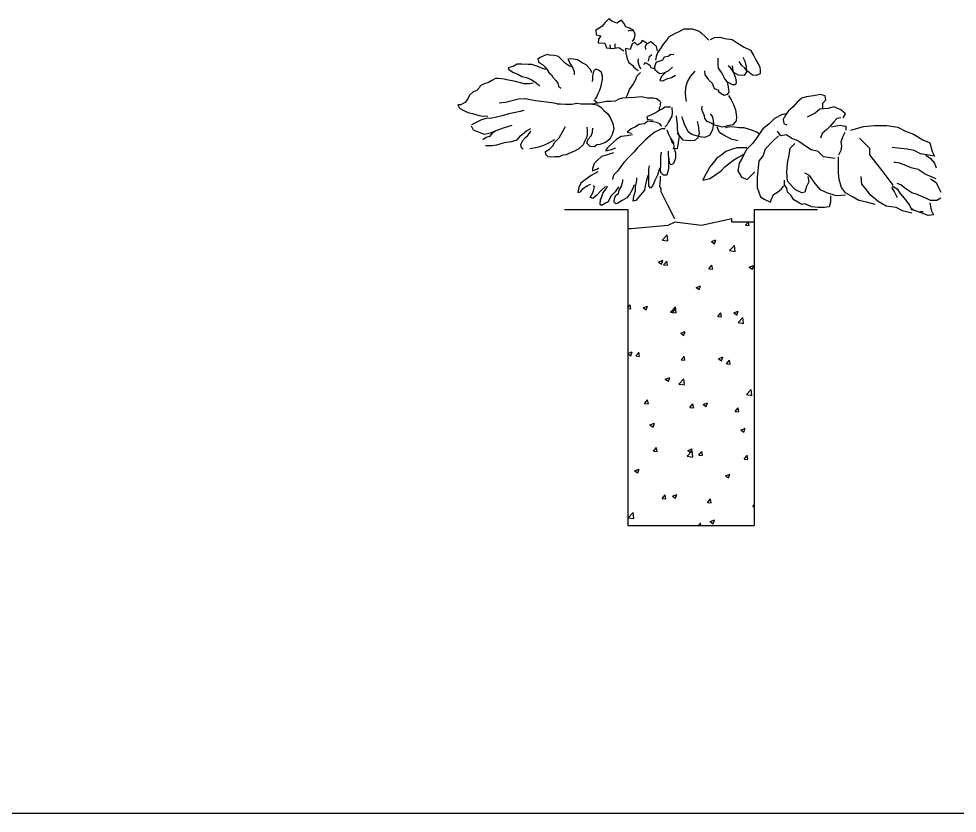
# Model space of a CAD drawing. Header units: millimetres. Extents: x 22565 to 38821, y 15578 to 26720.
# Drawn here: x 29332 to 30371, y 21360 to 22240 of the extents above; entities that cross this region are included whole.
import ezdxf

# ---------------------------------------------------------------- set-up
doc = ezdxf.new("R2010")
doc.units = ezdxf.units.MM
doc.layers.add('www.cad-blocks.net', color=7, linetype='Continuous')

# ---------------------------------------------------------------- blocks, each defined once
blk = doc.blocks.new('A$C05A51FDB')
for p, q in [((167.2, 561.4), (163.1, 557.2)), ((170.4, 558.8), (167.2, 561.4)), ((156.3, 550.9), (152.7, 548.9)), ((159.4, 553), (156.3, 550.9)), ((163.1, 557.2), (159.4, 553)), ((176.1, 556.7), (170.4, 558.8)), ((181.3, 559.8), (176.1, 556.7)), ((183.9, 556.7), (181.3, 559.8)), ((186, 552.5), (183.9, 556.7)), ((190.2, 550.9), (186, 552.5)), ((194.3, 548.3), (190.2, 550.9)), ((152.7, 548.9), (153.2, 543.6)), ((153.2, 543.6), (158.4, 542.6)), ((158.4, 542.6), (155.8, 539)), ((189.6, 548.3), (188.1, 547.8)), ((192.8, 547.8), (189.6, 548.3)), ((196.4, 544.2), (194.3, 548.3)), ((195.4, 539.5), (196.4, 544.2)), ((233.3, 541.2), (231.8, 538.3)), ((240.5, 545.1), (233.3, 541.2)), ((245.4, 547.5), (240.5, 545.1)), ((250.2, 549.9), (245.4, 547.5)), ((255.6, 549.9), (250.2, 549.9)), ((259.9, 549.9), (255.6, 549.9)), ((265.8, 548), (259.9, 549.9)), ((270.1, 545.1), (265.8, 548)), ((274, 541.7), (270.1, 545.1)), ((277.9, 537.8), (274, 541.7)), ((279.8, 538.3), (284.2, 540.7)), ((284.2, 540.7), (290, 541.2)), ((290, 541.2), (295.8, 539.7)), ((155.8, 539), (155.3, 534.8)), ((155.3, 534.8), (162.6, 534.3)), ((162.6, 534.3), (164.6, 529.1)), ((168.3, 532.7), (168.8, 529.1)), ((174, 531.7), (174, 533.7)), ((174, 529.1), (174, 531.7)), ((192.8, 533.7), (190.7, 527.5)), ((195.9, 535.3), (192.8, 533.7)), ((193.3, 536.4), (195.4, 539.5)), ((199, 532.2), (195.9, 535.3)), ((202.2, 534.3), (199, 532.2)), ((204.2, 537.4), (202.2, 534.3)), ((208.9, 534.3), (204.2, 537.4)), ((208.9, 533.2), (207.4, 530.6)), ((207.4, 530.6), (207.9, 527.5)), ((213.6, 535.8), (208.9, 533.2)), ((216.7, 533.7), (213.6, 535.8)), ((219.9, 530.6), (216.7, 533.7)), ((220.9, 525.9), (219.9, 530.6)), ((227.4, 533.4), (225, 529.5)), ((231.8, 538.3), (227.4, 533.4)), ((295.8, 539.7), (303.6, 538.3)), ((303.6, 538.3), (308, 535.4)), ((308, 535.4), (312.3, 532.9)), ((312.3, 532.9), (317.2, 530)), ((95.9, 520.7), (91.2, 518.6)), ((99.5, 521.8), (95.9, 520.7)), ((101.6, 521.2), (99.5, 521.8)), ((106.8, 520.7), (101.6, 521.2)), ((111.5, 519.7), (106.8, 520.7)), ((164.6, 529.1), (170.9, 528.5)), ((170.9, 528.5), (178.2, 529.6)), ((178.2, 529.6), (183.9, 525.9)), ((185.5, 528.5), (186, 523.3)), ((190.7, 527.5), (185.5, 528.5)), ((186, 523.3), (187, 518.6)), ((212.1, 519.7), (214.7, 521.8)), ((219.7, 519.8), (219.2, 517.4)), ((221.1, 523.7), (219.7, 519.8)), ((223.1, 527.1), (221.1, 523.7)), ((225, 529.5), (223.1, 527.1)), ((232.8, 519.8), (228.4, 518.9)), ((235.7, 521.8), (232.8, 519.8)), ((239.1, 521.3), (235.7, 521.8)), ((317.2, 530), (324, 526.6)), ((324, 526.6), (327.9, 520.3)), ((327.9, 520.3), (329.8, 515.9)), ((65.6, 511.3), (61, 508.7)), ((70.9, 511.3), (65.6, 511.3)), ((77.6, 510.8), (70.9, 511.3)), ((81.8, 510.8), (77.6, 510.8)), ((88.6, 508.7), (81.8, 510.8)), ((91.2, 518.6), (88.6, 516.5)), ((88.6, 516.5), (89.6, 512.9)), ((89.6, 512.9), (93.8, 510.8)), ((93.8, 510.8), (96.4, 508.2)), ((115.1, 516), (111.5, 519.7)), ((119.3, 511.8), (115.1, 516)), ((124.5, 508.2), (119.3, 511.8)), ((125, 517.1), (121.9, 516.5)), ((121.9, 516.5), (125, 510.3)), ((132.3, 516), (125, 517.1)), ((125, 510.3), (127.1, 506.6)), ((137, 512.9), (132.3, 516)), ((142.2, 510.3), (137, 512.9)), ((146.4, 505.6), (142.2, 510.3)), ((187, 518.6), (189.1, 513.4)), ((189.1, 513.4), (193.8, 509.8)), ((193.8, 509.8), (194.9, 507.7)), ((199.5, 513.9), (200.1, 517.1)), ((200.6, 509.8), (199.5, 513.9)), ((202.7, 505.6), (200.6, 509.8)), ((206.8, 512.4), (205.8, 510.3)), ((208.4, 512.4), (206.8, 512.4)), ((210.5, 511.3), (208.4, 512.4)), ((213.1, 509.2), (210.5, 511.3)), ((211, 514.5), (212.1, 519.7)), ((219.2, 512.5), (217.7, 508.2)), ((219.2, 517.4), (218.7, 515.5)), ((220.2, 513.5), (219.2, 512.5)), ((223.6, 514.5), (220.2, 513.5)), ((226.5, 515.5), (223.6, 514.5)), ((228.4, 518.9), (226.5, 515.5)), ((288.1, 511.1), (288.1, 517.9)), ((288.6, 506.7), (288.1, 511.1)), ((314.3, 509.6), (311.4, 514)), ((317.7, 506.7), (314.3, 509.6)), ((315.7, 518.9), (317.7, 514.5)), ((317.7, 514.5), (319.1, 508.2)), ((329.8, 515.9), (332.7, 511.6)), ((332.7, 511.6), (334.2, 508.2)), ((61, 508.7), (55.7, 507.2)), ((55.7, 507.2), (56.3, 505.1)), ((56.3, 505.1), (61.5, 501.9)), ((61.5, 501.9), (66.2, 499.9)), ((66.2, 499.9), (70.9, 497.3)), ((92.7, 506.6), (88.6, 508.7)), ((97.4, 505.1), (92.7, 506.6)), ((96.4, 508.2), (98.5, 505.6)), ((98.5, 505.6), (100.6, 501.9)), ((100.6, 501.9), (103.7, 499.3)), ((103.7, 499.3), (105.2, 496.7)), ((127.1, 506.6), (128.7, 503)), ((128.7, 503), (128.7, 499.3)), ((148.5, 501.4), (146.4, 505.6)), ((150.6, 504), (149, 498.3)), ((153.2, 505.6), (150.6, 504)), ((156.3, 504), (153.2, 505.6)), ((158.9, 501.9), (156.3, 504)), ((160, 497.8), (158.9, 501.9)), ((194.9, 507.7), (199.5, 504)), ((198, 497.8), (202.2, 501.9)), ((214.1, 507.2), (213.1, 509.2)), ((217.8, 506.1), (214.1, 507.2)), ((217.7, 508.2), (218.2, 505.3)), ((218.2, 505.3), (223.1, 500.9)), ((223.1, 500.9), (228.4, 501.4)), ((229.4, 501.4), (225, 497)), ((228.4, 501.4), (233.7, 504.3)), ((233.7, 504.3), (237.6, 507.7)), ((236.7, 496.5), (241, 499)), ((262.4, 503.3), (257.5, 498)), ((274, 499.4), (273.5, 503.8)), ((277.4, 494.6), (274, 499.4)), ((292.4, 501.4), (288.6, 506.7)), ((293.4, 499.4), (292.4, 501.4)), ((295.4, 495.6), (293.4, 499.4)), ((302.1, 506.7), (299.2, 509.2)), ((305.5, 501.9), (302.1, 506.7)), ((303.6, 509.2), (304.6, 503.8)), ((304.6, 503.8), (307.5, 496)), ((310.9, 499), (305.5, 501.9)), ((317.2, 498.5), (310.9, 499)), ((319.6, 502.8), (317.2, 498.5)), ((320.1, 503.8), (317.7, 506.7)), ((319.1, 508.2), (319.6, 502.8)), ((322.5, 501.9), (320.1, 503.8)), ((326.4, 499), (322.5, 501.9)), ((330.3, 498.5), (326.4, 499)), ((334.6, 500.4), (330.3, 498.5)), ((334.2, 508.2), (334.6, 503.8)), ((334.6, 503.8), (334.6, 500.4)), ((29.2, 489.4), (24.5, 487.3)), ((33.9, 491), (29.2, 489.4)), ((37.5, 493.1), (33.9, 491)), ((41.7, 495.2), (37.5, 493.1)), ((44.3, 495.2), (41.7, 495.2)), ((51.1, 494.6), (44.3, 495.2)), ((54.2, 493.6), (51.1, 494.6)), ((63.6, 492), (54.2, 493.6)), ((69.3, 490.5), (63.6, 492)), ((73.5, 489.4), (69.3, 490.5)), ((70.9, 497.3), (76.1, 496.2)), ((79.2, 489.4), (73.5, 489.4)), ((76.1, 496.2), (81.8, 493.6)), ((83.4, 490), (79.2, 489.4)), ((81.8, 493.6), (86.5, 490.5)), ((86.5, 490.5), (89.1, 488.4)), ((105.2, 496.7), (108.4, 493.1)), ((108.4, 493.1), (110.5, 490)), ((110.5, 490), (111.5, 486.8)), ((149, 494.6), (148.5, 492)), ((149, 498.3), (149, 494.6)), ((158.4, 485.8), (158.9, 488.9)), ((158.9, 488.9), (160, 494.1)), ((160, 494.1), (160, 497.8)), ((193.8, 488.4), (196.9, 494.1)), ((196.9, 494.1), (198, 497.8)), ((225, 497), (223.6, 493.1)), ((223.6, 493.1), (227, 492.6)), ((227, 492.6), (232.3, 495.1)), ((232.3, 495.1), (236.7, 496.5)), ((253.1, 488.8), (252.2, 484.9)), ((254.6, 493.1), (253.1, 488.8)), ((257.5, 498), (254.6, 493.1)), ((278.4, 493.1), (277.4, 494.6)), ((281.8, 489.7), (278.4, 493.1)), ((284.2, 483.9), (281.8, 489.7)), ((298.3, 491.7), (295.4, 495.6)), ((304.1, 488.3), (298.3, 491.7)), ((298.3, 491.2), (299.2, 485.9)), ((307.5, 496), (308, 491.2)), ((308, 491.2), (307.5, 488.3)), ((16.7, 480.6), (13, 476.9)), ((20.8, 482.1), (16.7, 480.6)), ((24, 485.3), (20.8, 482.1)), ((24.5, 487.3), (24, 485.3)), ((89.1, 488.4), (90.7, 486.8)), ((111.5, 486.8), (114.1, 484.7)), ((153.7, 474.8), (155.3, 478.5)), ((155.3, 478.5), (156.8, 481.6)), ((156.8, 481.6), (158.4, 485.8)), ((188.1, 478), (190.2, 483.2)), ((190.2, 483.2), (193.8, 488.4)), ((252.2, 484.9), (251.7, 479.5)), ((251.7, 479.5), (252.2, 474.2)), ((289.5, 482), (284.2, 483.9)), ((288.6, 480.5), (289.5, 482)), ((290.5, 479.1), (288.6, 480.5)), ((294.9, 476.6), (290.5, 479.1)), ((300.2, 480), (298.3, 477.6)), ((299.2, 485.9), (300.2, 480)), ((307.5, 488.3), (304.1, 488.3)), ((8.3, 469.1), (3.1, 466)), ((11.5, 473.3), (8.3, 469.1)), ((13, 476.9), (11.5, 473.3)), ((52.6, 468.6), (45.8, 468.1)), ((67.2, 472.2), (52.6, 468.6)), ((74.5, 472.7), (67.2, 472.2)), ((86, 470.7), (74.5, 472.7)), ((91.7, 469.6), (86, 470.7)), ((98, 469.1), (91.7, 469.6)), ((106.3, 468.1), (98, 469.1)), ((111, 467), (106.3, 468.1)), ((153.7, 468.1), (148.5, 467)), ((154.7, 468.1), (150.6, 471.2)), ((152.1, 472.2), (153.7, 474.8)), ((161, 469.1), (154.7, 468.1)), ((164.6, 469.6), (161, 469.1)), ((169.3, 469.6), (164.6, 469.6)), ((174, 470.1), (168.8, 469.6)), ((178.2, 472.2), (174, 470.1)), ((182.4, 473.3), (178.2, 472.2)), ((188.1, 473.8), (182.4, 473.3)), ((186.5, 474.3), (188.1, 478)), ((195.9, 474.3), (188.1, 473.8)), ((203.7, 474.8), (195.9, 474.3)), ((210, 473.3), (203.7, 474.8)), ((216.2, 473.3), (210, 473.3)), ((219.9, 472.7), (216.2, 473.3)), ((224, 469.6), (219.9, 472.7)), ((224.5, 469.4), (224, 466)), ((252.2, 474.2), (252.7, 469.8)), ((298.3, 477.6), (294.9, 476.6)), ((299.7, 476.6), (302.6, 471.8)), ((302.6, 471.8), (305.1, 466.4)), ((375.6, 469), (371.3, 463.8)), ((380.8, 473.3), (375.6, 469)), ((386, 475.1), (380.8, 473.3)), ((393.8, 475.9), (386, 475.1)), ((401.6, 477.7), (393.8, 475.9)), ((406.7, 475.9), (401.6, 477.7)), ((404.1, 468.1), (407.6, 471.6)), ((404.1, 462.1), (404.1, 468.1)), ((407.6, 471.6), (406.7, 475.9)), ((0, 466), (1.6, 462.3)), ((3.1, 466), (0, 466)), ((1.6, 462.3), (5.7, 460.2)), ((5.7, 460.2), (10.9, 457.6)), ((10.9, 457.6), (16.2, 456.6)), ((68.8, 458.7), (62, 457.1)), ((72.9, 459.7), (68.8, 458.7)), ((113.6, 467), (109.9, 467)), ((119.3, 466.5), (113.6, 467)), ((126.1, 466.5), (119.3, 466.5)), ((131.8, 467.5), (126.1, 466.5)), ((136.5, 467), (131.8, 467.5)), ((142.8, 467), (136.5, 467)), ((148.5, 467), (142.8, 467)), ((149, 467), (154.2, 466)), ((154.2, 466), (158.4, 463.4)), ((158.4, 463.4), (161.5, 459.7)), ((161.5, 459.7), (166.2, 456.1)), ((219.4, 457.6), (214.5, 455.2)), ((223, 460), (219.4, 457.6)), ((224.2, 465.4), (223, 462.4)), ((223, 462.4), (223, 460.6)), ((226.6, 461.8), (223, 460)), ((229.6, 463.6), (226.6, 461.8)), ((233.2, 463.6), (229.6, 463.6)), ((235.6, 463.6), (233.2, 463.6)), ((236.8, 463), (237.4, 457.6)), ((237.4, 457.6), (236.8, 453.4)), ((270.1, 461.1), (270.6, 464.5)), ((271.6, 457.2), (270.1, 461.1)), ((305.1, 466.4), (307.5, 460.6)), ((307.5, 460.6), (308.4, 452.8)), ((366.1, 459.5), (362.6, 454.3)), ((371.3, 463.8), (366.1, 459.5)), ((400.7, 461.2), (395.5, 456.9)), ((410.2, 462.1), (400.7, 461.2)), ((416.3, 463.8), (410.2, 462.1)), ((424, 460.4), (416.3, 463.8)), ((429.2, 456), (424, 460.4)), ((16.2, 456.6), (21.9, 454.5)), ((22.4, 447.7), (19.3, 446.2)), ((21.9, 454.5), (27.6, 453.5)), ((26.1, 449.3), (22.4, 447.7)), ((32.3, 451.4), (26.1, 449.3)), ((27.6, 453.5), (33.3, 454)), ((36.5, 450.9), (32.3, 451.4)), ((42.7, 452.4), (36.5, 450.9)), ((49, 454), (42.7, 452.4)), ((56.3, 456.1), (49, 454)), ((62, 457.1), (56.3, 456.1)), ((166.2, 456.1), (168.8, 451.9)), ((168.8, 451.9), (171.4, 445.6)), ((210.3, 448), (206.7, 444.9)), ((214.5, 455.2), (209.1, 452.8)), ((209.1, 452.8), (209.7, 450.4)), ((209.7, 450.4), (216.4, 449.2)), ((215.7, 447.3), (210.3, 448)), ((220, 446.7), (215.7, 447.3)), ((233.2, 447.3), (231.4, 443.7)), ((236.8, 453.4), (233.2, 447.3)), ((241.6, 454), (242.2, 449.8)), ((242.2, 449.8), (242.8, 444.3)), ((248.8, 450.9), (248.3, 453.3)), ((250.2, 447), (248.8, 450.9)), ((251.2, 443.6), (250.2, 447)), ((264.8, 447.5), (266.2, 443.1)), ((273, 453.8), (271.6, 457.2)), ((273.5, 450.9), (273, 453.8)), ((275.9, 447.5), (273.5, 450.9)), ((281.3, 445.6), (275.9, 447.5)), ((279.3, 456.2), (281.8, 452.8)), ((281.8, 452.8), (283.2, 445.6)), ((308, 448.5), (304.6, 444.1)), ((308.4, 452.8), (308, 448.5)), ((350.5, 450.8), (344.5, 444.8)), ((358.3, 455.2), (350.5, 450.8)), ((362.6, 456), (358.3, 455.2)), ((362.6, 454.3), (360.1, 450)), ((360.1, 450), (360.9, 445.6)), ((395.5, 456.9), (386.9, 452.6)), ((416.3, 447.4), (411.9, 442.2)), ((419.7, 450.8), (416.3, 447.4)), ((424, 451.7), (419.7, 450.8)), ((426.6, 451.7), (429.2, 456)), ((14.6, 443), (16.7, 438.3)), ((19.3, 446.2), (15.1, 444.1)), ((16.7, 438.3), (22.4, 436.3)), ((35.9, 435.2), (42.2, 437.8)), ((41.7, 436.8), (38, 434.7)), ((42.2, 437.8), (51.6, 440.9)), ((51.6, 440.9), (59.9, 443.6)), ((69.8, 432.1), (76.1, 437.3)), ((76.1, 437.3), (80.8, 439.9)), ((77.6, 432.1), (80.8, 436.8)), ((115.7, 436.3), (119.3, 442)), ((142.8, 441.5), (143.3, 437.8)), ((143.3, 437.8), (143.3, 433.1)), ((149, 435.7), (149.5, 440.4)), ((172.5, 439.4), (170.9, 433.1)), ((171.4, 445.6), (172.5, 439.4)), ((191.7, 439.5), (187.5, 435.9)), ((196.5, 441.9), (191.7, 439.5)), ((200.7, 444.3), (196.5, 441.9)), ((206.7, 444.9), (200.7, 444.3)), ((225.4, 439.5), (218.2, 435.9)), ((223.6, 444.9), (220, 446.7)), ((226, 442.5), (223.6, 444.9)), ((229.6, 439.5), (225.4, 439.5)), ((231.4, 443.7), (229, 441.3)), ((231.4, 438.3), (233.2, 433.5)), ((242.8, 444.3), (242.8, 438.3)), ((242.8, 438.3), (245.2, 431.1)), ((253.1, 440.2), (251.2, 443.6)), ((255.1, 436.3), (253.1, 440.2)), ((266.2, 443.1), (267.2, 434.4)), ((281.8, 438.8), (278.9, 432.5)), ((283.7, 443.6), (281.3, 445.6)), ((283.2, 445.6), (281.8, 438.8)), ((286.1, 443.1), (283.7, 443.6)), ((292.9, 441.2), (286.1, 443.1)), ((288.1, 438.8), (287.1, 441.7)), ((288.6, 437.8), (288.1, 438.8)), ((290, 434.9), (288.6, 437.8)), ((298.7, 442.7), (292.9, 441.2)), ((301.2, 441.7), (296.3, 440.7)), ((304.6, 444.1), (298.7, 442.7)), ((306.5, 441.2), (301.2, 441.7)), ((311.4, 440.7), (306.5, 441.2)), ((317.2, 440.7), (311.4, 440.7)), ((323, 438.8), (317.2, 440.7)), ((326.4, 437.8), (323, 438.8)), ((331.2, 435.9), (326.4, 437.8)), ((337.6, 439.6), (330.7, 429.2)), ((344.5, 444.8), (337.6, 439.6)), ((357.5, 431.8), (354, 437)), ((360.9, 445.6), (364.4, 443.9)), ((408.5, 438.7), (403.3, 434.4)), ((411.9, 442.2), (408.5, 438.7)), ((417.1, 442.2), (413.7, 441.3)), ((423.2, 443.1), (417.1, 442.2)), ((428.4, 442.2), (423.2, 443.1)), ((430.1, 442.2), (428.4, 442.2)), ((430.1, 437.9), (430.1, 442.2)), ((435.3, 437.9), (449.1, 442.2)), ((449.1, 442.2), (461.2, 443.1)), ((461.2, 443.1), (475.1, 443.1)), ((475.1, 443.1), (487.2, 441.3)), ((487.2, 441.3), (495.8, 437)), ((495.8, 437), (504.5, 433.5)), ((22.4, 436.3), (29.2, 433.6)), ((31.3, 430), (27.6, 427.4)), ((29.2, 433.6), (35.9, 435.2)), ((34.9, 431), (31.3, 430)), ((38, 434.7), (34.9, 431)), ((59.4, 425.3), (65.6, 427.4)), ((65.6, 427.4), (69.8, 432.1)), ((69.8, 421.7), (71.4, 426.4)), ((71.4, 426.4), (75, 430)), ((75, 430), (77.6, 432.1)), ((106.8, 427.4), (103.7, 425.3)), ((107.3, 424.8), (112, 429.5)), ((112, 429.5), (115.7, 436.3)), ((140.7, 426.4), (138.6, 421.7)), ((142.8, 430.5), (140.7, 426.4)), ((143.3, 433.1), (142.8, 430.5)), ((142.8, 423.7), (144.3, 427.9)), ((144.3, 427.9), (147.4, 431.6)), ((147.4, 431.6), (149, 435.7)), ((168.3, 427.9), (163.6, 424.3)), ((170.9, 433.1), (168.3, 427.9)), ((176, 428.1), (171.8, 424.5)), ((180.8, 431.1), (176, 428.1)), ((187.5, 431.7), (180.8, 431.1)), ((187.5, 435.9), (192.3, 434.7)), ((193.5, 432.9), (187.5, 431.7)), ((207.9, 427.5), (203.1, 422.7)), ((213.3, 432.3), (207.9, 427.5)), ((218.2, 435.9), (213.3, 432.3)), ((233.2, 433.5), (235.6, 429.3)), ((235.6, 429.3), (238.6, 423.9)), ((238.1, 422.8), (236.2, 427.6)), ((244.4, 433.4), (243, 434.4)), ((245.2, 431.1), (243.4, 422.1)), ((246.4, 430.5), (244.4, 433.4)), ((249.3, 427.1), (246.4, 430.5)), ((256.5, 426.2), (249.3, 427.1)), ((259, 433.4), (255.1, 436.3)), ((262.4, 426.6), (256.5, 426.2)), ((262.9, 432), (259, 433.4)), ((265.8, 429.6), (262.4, 426.6)), ((268.2, 430.5), (262.9, 432)), ((267.2, 434.4), (265.8, 429.6)), ((273.5, 430), (268.2, 430.5)), ((278.9, 432.5), (273.5, 430)), ((294.4, 432.5), (290, 434.9)), ((299.2, 430), (294.4, 432.5)), ((303.6, 427.6), (299.2, 430)), ((310.4, 426.2), (303.6, 427.6)), ((330.7, 429.2), (326.3, 423.2)), ((333.2, 433.9), (331.2, 435.9)), ((354.9, 431.8), (348.8, 425.7)), ((363.5, 432.7), (357.5, 431.8)), ((370.4, 428.3), (363.5, 432.7)), ((375.6, 426.6), (370.4, 428.3)), ((380.8, 423.2), (375.6, 426.6)), ((403.3, 434.4), (401.6, 429.2)), ((425.8, 430.1), (424, 424.9)), ((428.4, 435.3), (425.8, 430.1)), ((444.6, 429.2), (455.7, 418.1)), ((504.5, 433.5), (514.8, 427.5)), ((514.8, 427.5), (522.6, 424)), ((30.7, 421.1), (38, 421.1)), ((38, 421.1), (43.2, 421.7)), ((43.2, 421.7), (51.6, 424.3)), ((51.6, 424.3), (59.4, 425.3)), ((70.3, 418.5), (69.8, 421.7)), ((72.4, 417), (70.3, 418.5)), ((83.9, 418), (79.7, 417.5)), ((89.1, 419.1), (83.9, 418)), ((94.8, 421.1), (89.1, 419.1)), ((99.5, 423.2), (94.8, 421.1)), ((96.9, 414.4), (101.6, 417)), ((103.7, 425.3), (99.5, 423.2)), ((101.6, 417), (105.2, 420.6)), ((105.2, 420.6), (107.3, 424.8)), ((133.9, 417.5), (128.2, 414.4)), ((138.6, 421.7), (133.9, 417.5)), ((146.4, 420.1), (142.8, 423.7)), ((151.1, 419.6), (146.4, 420.1)), ((153.7, 421.7), (151.1, 419.6)), ((157.3, 422.2), (153.7, 421.7)), ((163.6, 424.3), (157.3, 422.2)), ((165.8, 418.4), (163.4, 415.4)), ((168.8, 421.5), (165.8, 418.4)), ((165.8, 415.4), (170, 416.6)), ((171.8, 424.5), (168.8, 421.5)), ((170, 416.6), (174.8, 418.4)), ((198.9, 418.4), (194.7, 413.6)), ((203.1, 422.7), (198.9, 418.4)), ((242.8, 417.2), (238, 417.8)), ((238.6, 423.9), (239.2, 419)), ((239.2, 419), (241, 413)), ((243.4, 422.1), (242.8, 417.2)), ((304.1, 416.9), (296.8, 414.5)), ((308.9, 418.4), (304.1, 416.9)), ((314.8, 418.4), (308.9, 418.4)), ((320.1, 418.4), (314.8, 418.4)), ((319.4, 416.2), (315.1, 407.6)), ((326.3, 423.2), (319.4, 416.2)), ((340.2, 417.1), (337.6, 409.3)), ((348.8, 425.7), (340.2, 417.1)), ((367, 410.2), (367.8, 418)), ((367.8, 418), (373, 423.2)), ((386, 419.7), (380.8, 423.2)), ((391.2, 416.2), (386, 419.7)), ((399, 414.5), (391.2, 416.2)), ((424, 424.9), (424.9, 420.6)), ((424.9, 420.6), (424, 415.4)), ((455.7, 418.1), (455.7, 410.6)), ((487.2, 418), (481.1, 418.8)), ((497.5, 417.1), (487.2, 418)), ((505.3, 415.4), (497.5, 417.1)), ((522.6, 424), (525.2, 414.5)), ((97.4, 411.2), (96.9, 414.4)), ((100, 408.6), (97.4, 411.2)), ((103.2, 408.1), (100, 408.6)), ((107.3, 408.6), (103.2, 408.1)), ((112, 408.6), (107.3, 408.6)), ((116.2, 410.2), (112, 408.6)), ((119.8, 410.7), (116.2, 410.2)), ((123, 412.3), (119.8, 410.7)), ((125.6, 413.3), (123, 412.3)), ((128.2, 414.4), (125.6, 413.3)), ((159.2, 408.8), (154.4, 404.6)), ((165.2, 410.6), (159.2, 408.8)), ((163.4, 415.4), (165.8, 415.4)), ((172.4, 413), (165.2, 410.6)), ((189.3, 408.2), (183.9, 402.2)), ((194.7, 413.6), (189.3, 408.2)), ((224.8, 408.8), (225.4, 413.6)), ((224.8, 407.6), (224.8, 408.8)), ((224.8, 398), (224.8, 407.6)), ((233.2, 410), (233.2, 414.8)), ((233.8, 406.4), (233.2, 410)), ((233.2, 408.8), (233.2, 400.4)), ((234.4, 401.6), (233.8, 406.4)), ((241, 407), (238.6, 401)), ((241, 413), (241, 407)), ((286.6, 407.2), (283.2, 402.4)), ((292.4, 410.6), (286.6, 407.2)), ((296.8, 414.5), (292.4, 410.6)), ((305.5, 405.3), (309.9, 407.7)), ((309.9, 407.7), (312.8, 409.2)), ((315.1, 407.6), (311.6, 401.5)), ((312.8, 409.2), (316.2, 411.6)), ((337.6, 409.3), (333.2, 404.1)), ((365.2, 401.5), (367, 410.2)), ((405, 408.4), (399, 414.5)), ((418, 406.7), (405, 408.4)), ((424, 415.4), (421.4, 410.2)), ((421.4, 401.5), (421.4, 408.4)), ((455.7, 410.6), (470.6, 392)), ((512.2, 411.9), (505.3, 415.4)), ((527.8, 409.3), (512.2, 411.9)), ((518.3, 410.2), (523.5, 406.7)), ((523.5, 406.7), (527.8, 401.5)), ((525.2, 414.5), (527.8, 409.3)), ((150.8, 401), (149, 395.6)), ((149, 395.6), (149, 393.1)), ((154.4, 404.6), (150.8, 401)), ((153.8, 395), (156.2, 396.2)), ((179.6, 396.8), (176.6, 392.5)), ((183.9, 402.2), (179.6, 396.8)), ((211.5, 394.4), (212.1, 398.6)), ((223.6, 396.2), (221.2, 388.3)), ((224.2, 394.4), (224.8, 398)), ((233.2, 400.4), (233.2, 395)), ((236.2, 399.8), (234.4, 401.6)), ((238.6, 401), (236.2, 399.8)), ((278.9, 397.5), (275.9, 391.7)), ((283.2, 402.4), (278.9, 397.5)), ((291.5, 393.1), (295.8, 397.5)), ((295.8, 397.5), (300.7, 401.4)), ((300.7, 401.4), (305.5, 405.3)), ((311.6, 401.5), (309.9, 392.9)), ((332.4, 396.3), (331.5, 385.9)), ((333.2, 404.1), (332.4, 396.3)), ((364.4, 391.1), (365.2, 401.5)), ((421.4, 390.3), (421.4, 401.5)), ((484.6, 402.4), (482.8, 402.4)), ((488.9, 401.5), (484.6, 402.4)), ((494.1, 399.8), (488.9, 401.5)), ((501.9, 396.3), (494.1, 399.8)), ((509.6, 394.6), (501.9, 396.3)), ((527.8, 401.5), (529.5, 396.3)), ((147.7, 387.7), (141.1, 382.9)), ((155, 391.9), (147.7, 387.7)), ((149, 393.1), (153.8, 395)), ((172.4, 388.3), (171.2, 383.5)), ((176.6, 392.5), (172.4, 388.3)), ((198.3, 382.3), (198.3, 385.3)), ((210.3, 387.7), (208.5, 381.1)), ((211.5, 388.9), (211.5, 394.4)), ((211.5, 383.5), (211.5, 388.9)), ((221.2, 388.3), (218.2, 382.3)), ((224.8, 391.3), (224.2, 394.4)), ((224.5, 383.1), (224.5, 386.9)), ((227.8, 388.3), (224.8, 391.3)), ((229.6, 388.3), (227.8, 388.3)), ((231.4, 388.3), (229.6, 388.3)), ((233.2, 395), (231.4, 388.3)), ((273, 386.8), (271.1, 382.5)), ((275.9, 391.7), (273, 386.8)), ((278.9, 384.4), (281.8, 386.4)), ((281.8, 386.4), (286.6, 389.8)), ((286.6, 389.8), (291.5, 393.1)), ((309.9, 392.9), (314.2, 385.9)), ((314.2, 385.9), (320.3, 383.4)), ((320.3, 383.4), (324.6, 387.7)), ((324.6, 387.7), (328.9, 392)), ((331.5, 385.9), (331.5, 374.7)), ((365.2, 381.6), (364.4, 391.1)), ((389.4, 387.7), (384.3, 390.3)), ((387.7, 386.8), (388.6, 380.8)), ((395.5, 379), (389.4, 387.7)), ((422.3, 383.4), (421.4, 390.3)), ((447.4, 378.2), (446.5, 386.8)), ((470.6, 392), (481.8, 377.1)), ((517.4, 389.4), (509.6, 394.6)), ((529.5, 384.2), (517.4, 389.4)), ((133.9, 374.5), (132.7, 369.1)), ((136.3, 379.3), (133.9, 374.5)), ((141.1, 382.9), (136.3, 379.3)), ((138.7, 373.3), (143.5, 376.9)), ((143.5, 376.9), (147.1, 378.1)), ((151.4, 375.1), (150.2, 376.9)), ((150.2, 370.9), (151.4, 375.1)), ((163.4, 375.7), (158, 370.3)), ((164.6, 373.3), (165.8, 376.3)), ((177.8, 375.1), (174.2, 369.7)), ((178.4, 371.5), (180.8, 375.1)), ((180.8, 375.1), (182.7, 381.1)), ((182.7, 381.1), (182.7, 383.5)), ((195.3, 377.5), (192.9, 372.1)), ((196.5, 375.7), (198.3, 382.3)), ((196.5, 370.9), (196.5, 375.7)), ((207.3, 376.3), (206.7, 371.5)), ((208.5, 381.1), (207.3, 376.3)), ((211.5, 376.3), (211.5, 383.5)), ((213.3, 373.9), (211.5, 376.3)), ((215.7, 376.9), (213.3, 373.9)), ((218.2, 382.3), (215.7, 376.9)), ((223.8, 375.6), (224.5, 383.1)), ((225.2, 373.4), (223.8, 375.6)), ((271.1, 382.5), (278.9, 384.4)), ((331.5, 374.7), (335, 364.3)), ((358.3, 373), (360.9, 376.4)), ((361.8, 377.3), (361.8, 382.5)), ((364.4, 373.8), (361.8, 377.3)), ((371.3, 374.7), (365.2, 381.6)), ((373.9, 372.1), (371.3, 374.7)), ((386, 375.6), (384.3, 369.5)), ((388.6, 380.8), (386, 375.6)), ((401.6, 372.1), (395.5, 379)), ((424.9, 374.7), (422.3, 383.4)), ((429.2, 368.6), (424.9, 374.7)), ((451.7, 373), (447.4, 378.2)), ((480.2, 374.7), (483.7, 369.5)), ((481.1, 376.4), (486.3, 373)), ((490.6, 377.3), (486.3, 379)), ((494.9, 373.8), (490.6, 377.3)), ((523.5, 384.2), (529.5, 379.9)), ((529.5, 379.9), (532.1, 374.7)), ((532.1, 374.7), (534.7, 369.5)), ((132.7, 369.1), (135.7, 369.7)), ((135.7, 369.7), (138.7, 373.3)), ((146.5, 363.6), (149.6, 368.5)), ((149.6, 368.5), (150.2, 370.9)), ((153.8, 366), (149.6, 362.4)), ((158, 370.3), (153.8, 366)), ((159.2, 363), (160.4, 367.9)), ((160.4, 367.9), (162.2, 370.9)), ((162.2, 370.9), (164.6, 373.3)), ((169.4, 364.8), (166.4, 358.8)), ((174.2, 369.7), (169.4, 364.8)), ((173.6, 362.4), (174.8, 366)), ((174.8, 366), (177.8, 367.9)), ((177.8, 367.9), (178.4, 371.5)), ((189.9, 366.6), (186.9, 363)), ((192.9, 372.1), (189.9, 366.6)), ((194.1, 359.4), (194.7, 364.8)), ((194.7, 364.8), (196.5, 370.9)), ((202.5, 366.6), (197.1, 360)), ((206.7, 371.5), (202.5, 366.6)), ((225.2, 369.7), (225.2, 373.4)), ((232.6, 354.8), (225.2, 369.7)), ((335, 364.3), (339.3, 361.7)), ((347.1, 360.9), (349.7, 366.9)), ((349.7, 366.9), (354, 369.5)), ((354, 369.5), (358.3, 373)), ((365.2, 369.5), (364.4, 373.8)), ((368.7, 366), (365.2, 369.5)), ((372.2, 360.9), (368.7, 366)), ((380.8, 368.6), (373.9, 372.1)), ((384.3, 369.5), (380.8, 368.6)), ((408.5, 368.6), (401.6, 372.1)), ((418.8, 365.2), (408.5, 368.6)), ((412.8, 365.2), (412.8, 358.3)), ((429.2, 366), (418.8, 365.2)), ((437, 364.3), (429.2, 368.6)), ((443.9, 360), (437, 364.3)), ((456.9, 366), (451.7, 373)), ((460.4, 363.4), (456.9, 366)), ((483.7, 369.5), (486.3, 363.4)), ((486.3, 373), (489.8, 367.8)), ((489.8, 367.8), (494.1, 362.6)), ((502.7, 368.6), (494.9, 373.8)), ((508.8, 366.9), (502.7, 368.6)), ((518.3, 362.6), (508.8, 366.9)), ((149.6, 362.4), (146.5, 363.6)), ((157.4, 355.8), (158, 361.2)), ((159.2, 354.6), (157.4, 355.8)), ((158, 361.2), (159.2, 363)), ((163.4, 357), (159.2, 354.6)), ((166.4, 358.8), (163.4, 357)), ((173, 358.2), (173.6, 362.4)), ((174.8, 356.4), (173, 358.2)), ((177.2, 357), (174.8, 356.4)), ((182, 360), (177.2, 357)), ((186.9, 363), (182, 360)), ((197.1, 360), (194.1, 359.4)), ((240.1, 339.9), (232.6, 354.8)), ((339.3, 361.7), (346.2, 358.3)), ((346.2, 358.3), (347.1, 360.9)), ((380.8, 355.7), (372.2, 360.9)), ((384.3, 356.5), (380.8, 355.7)), ((392, 353.1), (384.3, 356.5)), ((412.8, 358.3), (411.1, 353.1)), ((452.6, 358.3), (443.9, 360)), ((462.1, 355.7), (452.6, 358.3)), ((465.5, 359.1), (460.4, 363.4)), ((474.2, 353.9), (465.5, 359.1)), ((485.4, 352.2), (474.2, 353.9)), ((494.1, 362.6), (500.1, 354.8)), ((500.1, 354.8), (502.7, 349.6)), ((523.5, 360), (518.3, 362.6)), ((522.6, 357.4), (524.3, 349.6)), ((530.4, 360), (523.5, 360)), ((534.7, 362.6), (530.4, 360)), ((118.2, 350), (188.2, 350)), ((188.2, 350), (188.2, 0)), ((328.2, 350), (328.2, 0)), ((328.2, 350), (398.2, 350)), ((399, 352.2), (392, 353.1)), ((405.9, 352.2), (399, 352.2)), ((411.1, 353.1), (405.9, 352.2)), ((492.3, 348.7), (485.4, 352.2)), ((502.7, 346.1), (492.3, 348.7)), ((504.5, 349.6), (501.9, 351.3)), ((514, 346.1), (504.5, 349.6)), ((515.2, 347.4), (511.5, 347.4)), ((520.9, 343.5), (514, 346.1)), ((526.9, 344.4), (520.9, 343.5)), ((524.3, 349.6), (526.9, 344.4)), ((240.1, 336.2), (232.6, 332.5)), ((269.8, 332.5), (240.1, 336.2)), ((303.3, 339.9), (269.8, 332.5)), ((303.3, 336.2), (303.3, 339.9)), ((328.2, 336.2), (303.3, 336.2)), ((318.5, 332.7), (321.5, 336.2)), ((318.5, 332.7), (322.7, 332.3)), ((322.7, 332.4), (322, 336.2)), ((191.7, 328.8), (188.2, 328.8)), ((232.6, 332.5), (191.7, 328.8)), ((226.2, 316.3), (231.6, 322)), ((226.2, 316.3), (232.4, 315.4)), ((232.4, 315.4), (231.6, 322)), ((280.8, 314.6), (285.7, 316.5)), ((280.8, 314.6), (284.3, 312.2)), ((284.3, 312.3), (285.7, 316.5)), ((300.9, 304.7), (306.4, 310.4)), ((300.9, 304.7), (307.1, 303.8)), ((307.1, 303.8), (306.3, 310.5)), ((222, 292), (226.9, 293.9)), ((222, 292), (225.5, 289.7)), ((225.5, 289.7), (226.9, 293.9)), ((227.8, 288.8), (231.2, 292.8)), ((232, 288.5), (231.2, 292.9)), ((227.8, 288.8), (232, 288.5)), ((278, 284.4), (281.4, 288.4)), ((278, 284.4), (282.2, 284.1)), ((282.2, 284.1), (281.4, 288.5)), ((322.6, 286.4), (327.5, 288.3)), ((322.6, 286.4), (326.1, 284.1)), ((326.1, 284.1), (327.5, 288.3)), ((263.8, 263.8), (268.7, 265.7)), ((263.8, 263.8), (267.3, 261.5)), ((267.3, 261.5), (268.7, 265.7)), ((188.2, 241.6), (190.7, 244.6)), ((188.2, 240.5), (191.5, 240.2)), ((191.5, 240.2), (190.7, 244.6)), ((205, 241.3), (209.9, 243.1)), ((205, 241.3), (208.5, 238.9)), ((208.4, 238.9), (209.9, 243.2)), ((235.5, 236.6), (240.9, 242.2)), ((237.5, 236.2), (240.9, 240.2)), ((241.7, 235.6), (240.9, 242.3)), ((241.7, 235.8), (240.9, 240.2)), ((235.5, 236.6), (241.7, 235.6)), ((237.5, 236.2), (241.7, 235.8)), ((287.7, 231.8), (291.1, 235.8)), ((287.7, 231.8), (291.9, 231.4)), ((291.9, 231.4), (291.1, 235.8)), ((305.6, 235.6), (310.5, 237.5)), ((305.6, 235.6), (309.1, 233.3)), ((309, 233.3), (310.5, 237.6)), ((310.2, 225), (315.6, 230.7)), ((316.4, 224), (315.6, 230.7)), ((310.2, 225), (316.4, 224)), ((246.8, 213.1), (251.7, 214.9)), ((246.8, 213.1), (250.3, 210.7)), ((250.2, 210.8), (251.7, 215)), ((188.2, 190.6), (192.9, 192.4)), ((188.2, 190.3), (191.4, 188.1)), ((191.4, 188.2), (192.8, 192.4)), ((197, 187.9), (200.4, 191.9)), ((197, 187.9), (201.2, 187.5)), ((201.2, 187.6), (200.4, 192)), ((247.2, 183.5), (250.6, 187.5)), ((251.4, 183.2), (250.6, 187.6)), ((247.2, 183.5), (251.4, 183.1)), ((288.6, 184.9), (293.5, 186.8)), ((288.6, 184.9), (292, 182.5)), ((292, 182.6), (293.4, 186.8)), ((297.4, 179.1), (300.8, 183.1)), ((297.4, 179.1), (301.6, 178.8)), ((301.6, 178.8), (300.8, 183.2)), ((229.7, 162.3), (234.6, 164.2)), ((229.7, 162.3), (233.2, 160)), ((233.2, 160), (234.6, 164.2)), ((244.8, 156.8), (250.2, 162.5)), ((244.8, 156.8), (251, 155.8)), ((251, 155.9), (250.2, 162.5)), ((319.5, 145.2), (324.9, 150.9)), ((325.7, 144.3), (324.9, 150.9)), ((206.7, 135.2), (210.1, 139.3)), ((206.7, 135.2), (210.9, 134.9)), ((210.9, 134.9), (210.1, 139.3)), ((271.5, 134.1), (276.4, 136)), ((275, 131.8), (276.4, 136)), ((319.5, 145.2), (325.7, 144.2)), ((256.9, 130.9), (260.3, 134.9)), ((256.9, 130.9), (261.1, 130.5)), ((261.1, 130.5), (260.3, 134.9)), ((271.5, 134.1), (275, 131.8)), ((307.2, 126.5), (310.5, 130.5)), ((307.2, 126.5), (311.3, 126.1)), ((311.3, 126.1), (310.5, 130.5)), ((212.7, 111.5), (217.6, 113.4)), ((212.7, 111.5), (216.2, 109.2)), ((216.2, 109.2), (217.6, 113.5)), ((313.3, 105.9), (318.2, 107.8)), ((313.3, 105.9), (316.8, 103.6)), ((316.8, 103.6), (318.2, 107.9)), ((216.5, 82.6), (219.8, 86.6)), ((220.6, 82.3), (219.8, 86.7)), ((254.5, 83.4), (259.4, 85.2)), ((254.5, 83.4), (258, 81)), ((257.9, 81.1), (259.4, 85.3)), ((216.5, 82.6), (220.6, 82.2)), ((254, 77), (259.5, 82.7)), ((254, 77), (260.3, 76)), ((260.2, 76.1), (259.5, 82.7)), ((266.7, 78.2), (270, 82.2)), ((266.7, 78.2), (270.8, 77.8)), ((270.8, 77.9), (270, 82.3)), ((316.9, 73.8), (320.2, 77.8)), ((316.9, 73.8), (321.1, 73.4)), ((321, 73.5), (320.2, 77.9)), ((195.7, 60.8), (200.6, 62.7)), ((199.1, 58.5), (200.6, 62.7)), ((195.7, 60.8), (199.2, 58.4)), ((296.3, 55.2), (301.2, 57.1)), ((296.3, 55.2), (299.8, 52.8)), ((299.7, 52.9), (301.2, 57.1)), ((226.2, 29.9), (229.5, 34)), ((230.3, 29.6), (229.5, 34)), ((237.5, 32.6), (242.4, 34.5)), ((237.5, 32.6), (240.9, 30.3)), ((240.9, 30.3), (242.3, 34.5)), ((226.2, 29.9), (230.4, 29.6)), ((276.4, 25.6), (279.7, 29.6)), ((276.4, 25.6), (280.6, 25.2)), ((280.5, 25.2), (279.7, 29.6)), ((326.6, 21.2), (328.2, 23.1)), ((326.6, 21.2), (328.2, 21)), ((188.6, 8.8), (194.1, 14.5)), ((194.8, 7.9), (194, 14.5)), ((188.6, 8.8), (194.8, 7.9)), ((266, 0), (268.8, 2.9)), ((269.1, 0), (268.7, 3)), ((279.2, 4.4), (284.1, 6.3)), ((279.2, 4.4), (282.7, 2.1)), ((282.7, 2.1), (284.1, 6.3)), ((188.2, 0), (328.2, 0))]:
    blk.add_line(p, q)
blk = doc.blocks.new('format')
at = {"layer": 'www.cad-blocks.net', "color": 155, "true_color": 0x546d8e}
blk.add_line((23683.3, 21360.4), (38820.7, 21360.4), dxfattribs=at)

msp = doc.modelspace()

# ---------------------------------------------------------------- block references
msp.add_blockref('A$C05A51FDB', (29818, 21678.9))
at = {"layer": 'www.cad-blocks.net'}
msp.add_blockref('format', (0, 0), dxfattribs=at)

doc.saveas('drawing.dxf')
